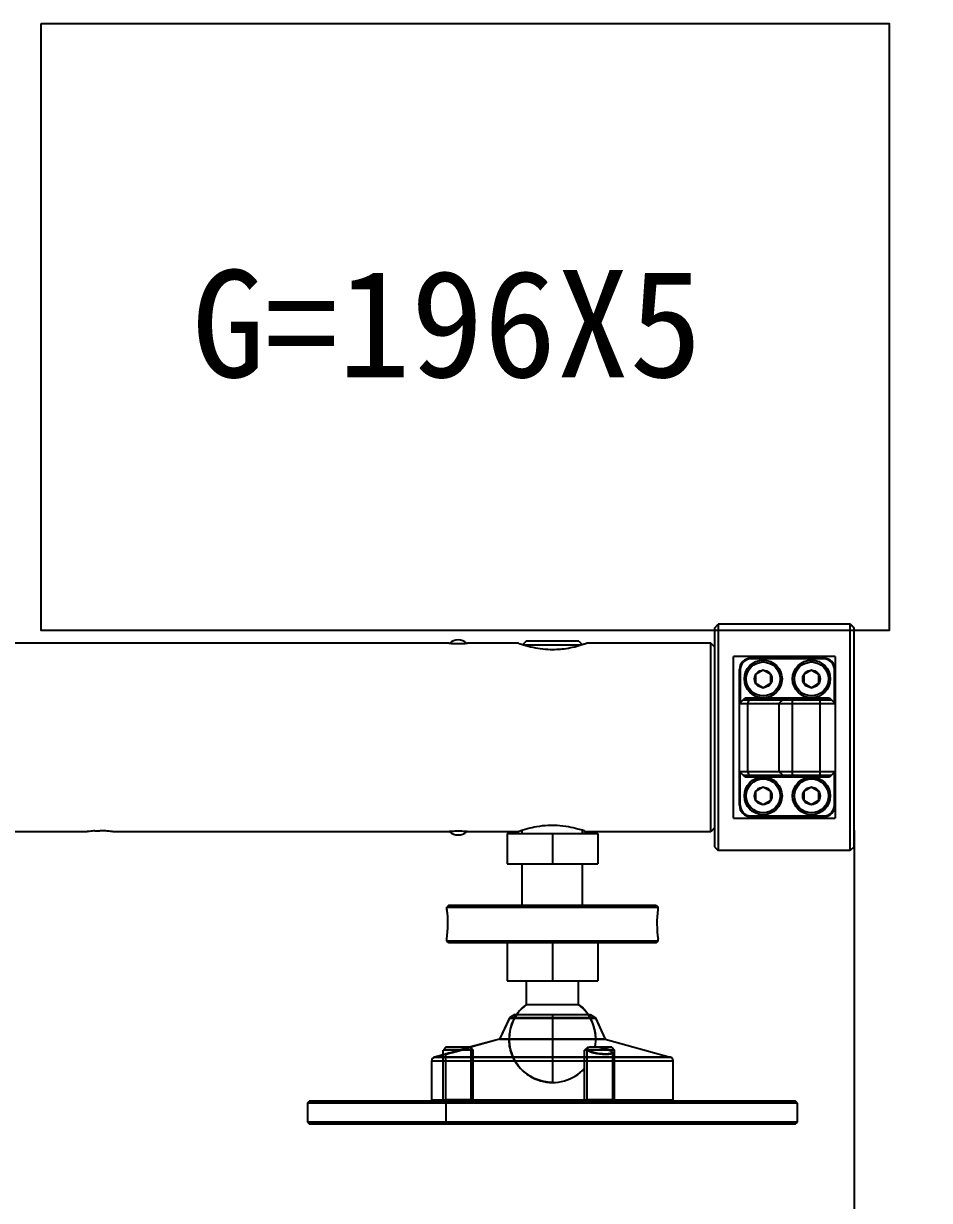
# Model space of a CAD drawing. Header units: millimetres. Extents: x -73584 to -37571, y -61249 to -50748.
# Drawn here: x -47664 to -47423.7, y -55520.9 to -55208.9 of the extents above; entities that cross this region are included whole.
import ezdxf

# ---------------------------------------------------------------- set-up
doc = ezdxf.new("R2010")
doc.units = ezdxf.units.MM
doc.header["$LTSCALE"] = 200
doc.header["$PDSIZE"] = -1
doc.layers.add('DIM', color=3, linetype='Continuous')
doc.styles.get("Standard").update_dxf_attribs({"font": ''})
doc.styles.add('TSSD_Dimension', font='tssdeng.shx', dxfattribs={"width": 0.7, "bigfont": 'hztxt.shx'})
doc.styles.get('Standard').set_extended_font_data('NSimSun')
doc.dimstyles.new('TSSD_20_20', dxfattribs={"dimtxt": 60, "dimasz": 20, "dimexe": 20, "dimexo": 50, "dimgap": 20, "dimtad": 1, "dimdec": 0, "dimzin": 0, "dimdsep": 46, "dimtxsty": 'TSSD_Dimension', "dimblk": 'ARCHTICK', "dimcen": 0, "dimdle": 20, "dimclrt": 7, "dimadec": 0, "dimazin": 0, "dimtfac": 1, "dimtdec": 0, "dimtix": 1, "dimtmove": 2, "dimatfit": 3, "dimfxl": 1, "dimtolj": 1, "dimtzin": 0, "dimarcsym": 0})

# ---------------------------------------------------------------- blocks, each defined once
blk = doc.blocks.new('_ArchTick')
at = {"color": 0, "linetype": 'ByBlock'}
blk.add_lwpolyline([(-0.707, -0.707, 0.5, 0.5, 0), (0.707, 0.707, 0.5, 0.5, 0)], format="xyseb", dxfattribs=at)
blk = doc.blocks.new('*D695')
at = {"layer": 'Defpoints', "color": 0, "transparency": 16777216}
for p in [(-48319.7, -55360.21), (-47443.71, -55372.75), (-47443.71, -55715.2)]:
    blk.add_point(p, dxfattribs=at)
at = {"layer": 'DIM', "color": 0, "lineweight": -2, "transparency": 16777216}
for p, q in [((-48319.7, -55410.21), (-48319.7, -55735.2)), ((-47443.71, -55422.75), (-47443.71, -55735.2)), ((-48339.7, -55715.2), (-47423.71, -55715.2))]:
    blk.add_line(p, q, dxfattribs=at)
at = {"layer": 'DIM', "color": 0, "lineweight": -2, "transparency": 16777216, "xscale": 20, "yscale": 20, "zscale": 20, "rotation": 180}
blk.add_blockref('_ArchTick', (-48319.7, -55715.2), dxfattribs=at)
at = {"layer": 'DIM', "color": 0, "lineweight": -2, "transparency": 16777216, "xscale": 20, "yscale": 20, "zscale": 20}
blk.add_blockref('_ArchTick', (-47443.71, -55715.2), dxfattribs=at)
at = {"layer": 'DIM', "color": 7, "transparency": 16777216, "insert": (-47881.7, -55664.04), "char_height": 60, "attachment_point": 5, "style": 'TSSD_Dimension'}
blk.add_mtext('\\A1;876 [2\'-10 1/2"]', dxfattribs=at)

msp = doc.modelspace()

# ---------------------------------------------------------------- linework, layer by layer
at = {"color": 7, "linetype": 'Continuous'}
for p, q in [((-47480.71, -55369.158), (-47479.71, -55368.158)), ((-47480.71, -55369.158), (-47480.71, -55427.158)), ((-47444.71, -55368.158), (-47479.71, -55368.158)), ((-47479.71, -55368.158), (-47479.71, -55428.158)), ((-47444.71, -55368.127), (-47473.284, -55368.127)), ((-47444.71, -55428.158), (-47444.71, -55368.127)), ((-47443.71, -55369.158), (-47444.71, -55368.158)), ((-47443.71, -55369.127), (-47444.694, -55368.142)), ((-47443.71, -55427.158), (-47443.71, -55369.127)), ((-47551.21, -55373.158), (-48126.21, -55373.158)), ((-47551.211, -55373.158), (-47551.194, -55373.16)), ((-47551.194, -55373.16), (-47551.055, -55373.173)), ((-47546.355, -55373.172), (-47546.213, -55373.159)), ((-47546.214, -55373.159), (-47546.21, -55373.158)), ((-47546.213, -55373.159), (-47546.208, -55373.158)), ((-47532.711, -55373.158), (-47546.209, -55373.158)), ((-47532.712, -55373.158), (-47532.691, -55373.165)), ((-47530.71, -55372.658), (-47531.586, -55373.535)), ((-47516.228, -55373.658), (-47531.183, -55373.658)), ((-47516.71, -55372.658), (-47530.71, -55372.658)), ((-47516.71, -55372.658), (-47515.835, -55373.534)), ((-47481.71, -55373.158), (-47514.71, -55373.158)), ((-47480.71, -55374.158), (-47481.71, -55373.158)), ((-47481.71, -55423.158), (-47481.71, -55373.158)), ((-47448.71, -55376.734), (-47475.71, -55376.734)), ((-47475.71, -55419.583), (-47475.71, -55376.734)), ((-47448.71, -55376.734), (-47448.71, -55419.583)), ((-47473.91, -55380.158), (-47474.11, -55380.158)), ((-47474.11, -55416.158), (-47474.11, -55380.158)), ((-47473.91, -55380.158), (-47473.91, -55388.958)), ((-47451.71, -55377.158), (-47471.11, -55377.158)), ((-47471.11, -55377.158), (-47471.11, -55377.358)), ((-47451.71, -55377.358), (-47471.11, -55377.358)), ((-47451.71, -55377.358), (-47451.71, -55377.158)), ((-47448.71, -55380.158), (-47448.91, -55380.158)), ((-47448.91, -55388.958), (-47448.91, -55380.158)), ((-47467.81, -55380.349), (-47469.81, -55381.504)), ((-47469.81, -55381.504), (-47469.81, -55383.813)), ((-47465.81, -55381.504), (-47467.81, -55380.349)), ((-47465.81, -55383.813), (-47465.81, -55381.504)), ((-47455.01, -55380.349), (-47457.01, -55381.504)), ((-47457.01, -55381.504), (-47457.01, -55383.813)), ((-47453.01, -55381.504), (-47455.01, -55380.349)), ((-47453.01, -55383.813), (-47453.01, -55381.504)), ((-47469.81, -55383.813), (-47467.81, -55384.968)), ((-47467.81, -55384.968), (-47465.81, -55383.813)), ((-47457.01, -55383.813), (-47455.01, -55384.968)), ((-47455.01, -55384.968), (-47453.01, -55383.813)), ((-47474.11, -55389.158), (-47472.61, -55387.658)), ((-47474.11, -55389.158), (-47448.71, -55389.158)), ((-47473.11, -55388.158), (-47449.71, -55388.158)), ((-47472.61, -55387.658), (-47450.21, -55387.658)), ((-47471.661, -55388.158), (-47471.937, -55389.158)), ((-47471.937, -55389.158), (-47471.937, -55407.158)), ((-47462.621, -55388.158), (-47463.621, -55389.158)), ((-47463.621, -55389.158), (-47463.621, -55407.158)), ((-47460.121, -55388.158), (-47460.121, -55408.158)), ((-47452.71, -55408.158), (-47452.71, -55388.158)), ((-47450.21, -55387.658), (-47448.71, -55389.158)), ((-47474.11, -55407.158), (-47448.71, -55407.158)), ((-47472.61, -55408.658), (-47474.11, -55407.158)), ((-47473.91, -55416.158), (-47473.91, -55407.358)), ((-47473.11, -55408.158), (-47449.71, -55408.158)), ((-47471.937, -55407.158), (-47471.661, -55408.158)), ((-47462.621, -55408.158), (-47463.621, -55407.158)), ((-47448.71, -55407.158), (-47450.21, -55408.658)), ((-47448.91, -55416.158), (-47448.91, -55407.358)), ((-47450.21, -55408.658), (-47472.61, -55408.658)), ((-47467.81, -55411.349), (-47469.81, -55412.504)), ((-47465.81, -55412.504), (-47467.81, -55411.349)), ((-47455.01, -55411.349), (-47457.01, -55412.504)), ((-47453.01, -55412.504), (-47455.01, -55411.349)), ((-47469.81, -55412.504), (-47469.81, -55414.813)), ((-47465.81, -55414.813), (-47465.81, -55412.504)), ((-47457.01, -55412.504), (-47457.01, -55414.813)), ((-47453.01, -55414.813), (-47453.01, -55412.504)), ((-47474.11, -55416.158), (-47473.91, -55416.158)), ((-47469.81, -55414.813), (-47467.81, -55415.968)), ((-47467.81, -55415.968), (-47465.81, -55414.813)), ((-47457.01, -55414.813), (-47455.01, -55415.968)), ((-47455.01, -55415.968), (-47453.01, -55414.813)), ((-47448.91, -55416.158), (-47448.71, -55416.158)), ((-47475.71, -55419.583), (-47448.71, -55419.583)), ((-47471.11, -55418.958), (-47451.71, -55418.958)), ((-47471.11, -55418.958), (-47471.11, -55419.158)), ((-47471.11, -55419.158), (-47451.71, -55419.158)), ((-47451.71, -55419.158), (-47451.71, -55418.958)), ((-47647.21, -55423.158), (-48062.71, -55423.158)), ((-47647.21, -55423.158), (-47647.118, -55423.146)), ((-47640.21, -55423.158), (-47640.456, -55423.125)), ((-47551.21, -55423.158), (-47640.21, -55423.158)), ((-47551.066, -55423.145), (-47551.21, -55423.158)), ((-47546.21, -55423.158), (-47546.367, -55423.144)), ((-47532.71, -55423.158), (-47546.21, -55423.158)), ((-47535.71, -55423.627), (-47531.71, -55423.627)), ((-47535.71, -55423.627), (-47535.71, -55431.658)), ((-47535.71, -55423.658), (-47511.71, -55423.658)), ((-47532.704, -55423.156), (-47532.71, -55423.158)), ((-47531.71, -55423.658), (-47531.71, -55422.824)), ((-47523.71, -55423.658), (-47523.71, -55431.658)), ((-47515.71, -55423.658), (-47515.71, -55422.823)), ((-47511.71, -55423.627), (-47515.71, -55423.627)), ((-47481.71, -55423.158), (-47514.71, -55423.158)), ((-47511.71, -55423.627), (-47511.71, -55431.658)), ((-47480.71, -55422.158), (-47481.71, -55423.158)), ((-47480.71, -55427.158), (-47479.71, -55428.158)), ((-47444.71, -55428.158), (-47479.71, -55428.158)), ((-47443.71, -55427.158), (-47444.71, -55428.158)), ((-47535.71, -55431.658), (-47511.71, -55431.658)), ((-47531.71, -55442.658), (-47531.71, -55431.658)), ((-47515.71, -55442.658), (-47515.71, -55431.658)), ((-47551.21, -55442.627), (-47551.71, -55443.127)), ((-47551.21, -55442.658), (-47551.71, -55443.158)), ((-47551.71, -55443.127), (-47551.678, -55443.127)), ((-47551.71, -55443.658), (-47551.71, -55443.127)), ((-47551.71, -55443.158), (-47495.71, -55443.158)), ((-47551.71, -55443.658), (-47551.698, -55443.745)), ((-47551.21, -55442.627), (-47531.71, -55442.627)), ((-47551.21, -55442.658), (-47496.21, -55442.658)), ((-47515.71, -55442.627), (-47496.21, -55442.627)), ((-47496.21, -55442.627), (-47495.71, -55443.127)), ((-47496.21, -55442.658), (-47495.71, -55443.158)), ((-47495.775, -55443.127), (-47495.71, -55443.127)), ((-47495.723, -55443.75), (-47495.71, -55443.658)), ((-47495.71, -55443.658), (-47495.71, -55443.127))]:
    msp.add_line(p, q, dxfattribs=at)
at = {"linetype": 'Continuous'}
for p, q in [((-47551.71, -55452.158), (-47551.71, -55451.658)), ((-47495.71, -55452.158), (-47495.71, -55451.658)), ((-47495.71, -55452.158), (-47551.71, -55452.158)), ((-47551.21, -55452.658), (-47551.71, -55452.158)), ((-47496.21, -55452.658), (-47551.21, -55452.658)), ((-47535.71, -55452.658), (-47535.71, -55462.658)), ((-47523.71, -55452.658), (-47523.71, -55462.658)), ((-47511.71, -55452.658), (-47511.71, -55462.658)), ((-47496.21, -55452.658), (-47495.71, -55452.158)), ((-47535.71, -55462.658), (-47511.71, -55462.658)), ((-47530.61, -55468.958), (-47530.61, -55462.658)), ((-47516.81, -55468.958), (-47516.81, -55462.658)), ((-47530.61, -55468.958), (-47516.81, -55468.958)), ((-47535.129, -55472.535), (-47537.71, -55478.127)), ((-47535.129, -55472.566), (-47537.71, -55478.158)), ((-47533.71, -55471.627), (-47535.129, -55472.535)), ((-47533.71, -55471.658), (-47535.129, -55472.566)), ((-47512.291, -55472.535), (-47535.129, -55472.535)), ((-47535.129, -55472.566), (-47512.291, -55472.566)), ((-47533.71, -55471.627), (-47523.71, -55471.627)), ((-47533.71, -55471.658), (-47523.71, -55471.658)), ((-47523.71, -55471.627), (-47514.223, -55471.627)), ((-47523.71, -55471.627), (-47523.71, -55478.158)), ((-47523.71, -55471.658), (-47514.223, -55471.658)), ((-47514.223, -55471.627), (-47513.71, -55471.627)), ((-47514.223, -55471.658), (-47513.71, -55471.658)), ((-47513.71, -55471.627), (-47512.291, -55472.535)), ((-47513.71, -55471.658), (-47512.291, -55472.566)), ((-47512.291, -55472.535), (-47509.71, -55478.127)), ((-47512.291, -55472.566), (-47509.71, -55478.158)), ((-47512.288, -55476.787), (-47512.286, -55476.807)), ((-47537.71, -55478.127), (-47545.31, -55480.238)), ((-47537.71, -55478.158), (-47545.31, -55480.269)), ((-47509.71, -55478.127), (-47537.71, -55478.127)), ((-47537.71, -55478.158), (-47509.71, -55478.158)), ((-47523.71, -55478.127), (-47523.71, -55489.658)), ((-47509.71, -55478.127), (-47492.442, -55482.923)), ((-47509.71, -55478.158), (-47492.442, -55482.955)), ((-47552.11, -55482.127), (-47554.978, -55482.923)), ((-47552.11, -55482.158), (-47554.978, -55482.955)), ((-47492.442, -55482.923), (-47554.978, -55482.923)), ((-47554.978, -55482.955), (-47492.442, -55482.955)), ((-47551.943, -55480.327), (-47552.71, -55481.093)), ((-47551.943, -55480.358), (-47552.71, -55481.125)), ((-47552.678, -55481.093), (-47552.71, -55481.093)), ((-47552.71, -55494.658), (-47552.71, -55481.093)), ((-47544.71, -55481.125), (-47552.71, -55481.125)), ((-47552.11, -55482.127), (-47552.11, -55494.158)), ((-47545.477, -55480.327), (-47551.943, -55480.327)), ((-47545.477, -55480.358), (-47551.943, -55480.358)), ((-47545.477, -55480.327), (-47544.71, -55481.093)), ((-47545.477, -55480.358), (-47544.71, -55481.125)), ((-47545.31, -55480.238), (-47545.31, -55494.158)), ((-47544.71, -55481.093), (-47544.742, -55481.093)), ((-47544.71, -55494.658), (-47544.71, -55481.093)), ((-47514.443, -55480.358), (-47515.21, -55481.125)), ((-47507.21, -55481.125), (-47515.21, -55481.125)), ((-47515.21, -55494.658), (-47515.21, -55481.125)), ((-47514.61, -55480.761), (-47514.61, -55494.158)), ((-47507.977, -55480.358), (-47514.443, -55480.358)), ((-47507.977, -55480.327), (-47512.431, -55480.327)), ((-47507.977, -55480.327), (-47507.21, -55481.093)), ((-47507.977, -55480.358), (-47507.21, -55481.125)), ((-47507.81, -55481.699), (-47507.81, -55494.158)), ((-47507.21, -55481.093), (-47507.242, -55481.093)), ((-47507.21, -55494.658), (-47507.21, -55481.093)), ((-47555.71, -55483.887), (-47491.71, -55483.887)), ((-47555.71, -55494.358), (-47555.71, -55483.887)), ((-47555.71, -55483.918), (-47491.71, -55483.918)), ((-47491.71, -55494.358), (-47491.71, -55483.887)), ((-47588.71, -55495.127), (-47588.21, -55494.627)), ((-47588.71, -55495.158), (-47588.21, -55494.658)), ((-47588.678, -55495.127), (-47588.71, -55495.127)), ((-47588.71, -55495.127), (-47588.71, -55500.158)), ((-47458.71, -55495.158), (-47588.71, -55495.158)), ((-47552.71, -55494.627), (-47588.21, -55494.627)), ((-47459.21, -55494.658), (-47588.21, -55494.658)), ((-47491.71, -55494.327), (-47555.71, -55494.327)), ((-47555.71, -55494.358), (-47491.71, -55494.358)), ((-47544.71, -55494.627), (-47552.71, -55494.627)), ((-47552.11, -55494.127), (-47552.61, -55494.627)), ((-47552.11, -55494.158), (-47552.61, -55494.658)), ((-47552.11, -55494.127), (-47545.31, -55494.127)), ((-47552.11, -55494.158), (-47545.31, -55494.158)), ((-47551.922, -55500.158), (-47551.922, -55495.158)), ((-47545.31, -55494.127), (-47544.81, -55494.627)), ((-47545.31, -55494.158), (-47544.81, -55494.658)), ((-47515.21, -55494.627), (-47544.71, -55494.627)), ((-47507.21, -55494.627), (-47515.21, -55494.627)), ((-47514.61, -55494.127), (-47515.11, -55494.627)), ((-47514.61, -55494.158), (-47515.11, -55494.658)), ((-47514.61, -55494.127), (-47507.81, -55494.127)), ((-47514.61, -55494.158), (-47507.81, -55494.158)), ((-47507.81, -55494.127), (-47507.31, -55494.627)), ((-47507.81, -55494.158), (-47507.31, -55494.658)), ((-47459.21, -55494.627), (-47507.21, -55494.627)), ((-47458.71, -55495.127), (-47459.21, -55494.627)), ((-47458.71, -55495.158), (-47459.21, -55494.658)), ((-47458.71, -55495.127), (-47458.742, -55495.127)), ((-47458.71, -55500.158), (-47458.71, -55495.127)), ((-47458.71, -55500.158), (-47588.71, -55500.158)), ((-47588.71, -55500.158), (-47588.21, -55500.658)), ((-47588.21, -55500.658), (-47459.211, -55500.658)), ((-47551.661, -55500.658), (-47551.925, -55500.158)), ((-47459.21, -55500.658), (-47458.71, -55500.158))]:
    msp.add_line(p, q, dxfattribs=at)
at = {"color": 7, "linetype": 'Continuous'}
for centre, radius in [((-47467.81, -55382.658), 5), ((-47467.81, -55382.658), 4.5), ((-47455.01, -55382.658), 5), ((-47455.01, -55382.658), 4.5), ((-47467.81, -55382.658), 2.309), ((-47455.01, -55382.658), 2.309), ((-47467.81, -55413.658), 5), ((-47467.81, -55413.658), 4.5), ((-47467.81, -55413.658), 2.309), ((-47455.01, -55413.658), 5), ((-47455.01, -55413.658), 4.5), ((-47455.01, -55413.658), 2.309)]:
    msp.add_circle(centre, radius, dxfattribs=at)
for centre, radius, start, end in [((-47548.605, -55346.63), 26.656, 264.72524, 265.8893), ((-47548.71, -55375.95), 3.633, 49.95346, 130.04672), ((-47548.693, -55347.835), 25.447, 265.89438, 267.71602), ((-47548.71, -55348.135), 25.147, 267.72682, 272.10749), ((-47548.723, -55347.882), 25.4, 272.11606, 273.97895), ((-47548.85, -55346.186), 27.101, 273.99825, 275.28215), ((-47523.713, -55351.363), 23.465, 266.96119, 272.93477), ((-47471.11, -55380.158), 3, 90, 180), ((-47471.11, -55380.158), 2.8, 90, 180), ((-47451.71, -55380.158), 3, 0, 90), ((-47451.71, -55380.158), 2.8, 0, 90), ((-47471.11, -55416.158), 3, 180, 270), ((-47471.11, -55416.158), 2.8, 180, 270), ((-47451.71, -55416.158), 3, 270, 0), ((-47451.71, -55416.158), 2.8, 270, 0), ((-47643.853, -55447.138), 24.213, 97.56136, 97.74857), ((-47643.617, -55448.881), 25.973, 95.66213, 97.57116), ((-47643.658, -55448.316), 25.406, 93.79521, 95.69722), ((-47643.944, -55444.209), 21.289, 93.06579, 93.75804), ((-47643.713, -55447.899), 24.986, 87.01829, 90.06021), ((-47643.733, -55448.142), 25.23, 84.37291, 87.00182), ((-47643.772, -55448.642), 25.731, 82.87193, 84.39496), ((-47644.057, -55450.921), 28.028, 82.61715, 82.87177), ((-47548.618, -55449.522), 26.49, 93.97452, 95.30263), ((-47548.71, -55420.367), 3.633, 229.95434, 310.04671), ((-47548.697, -55448.424), 25.39, 92.11709, 93.96819), ((-47548.71, -55448.195), 25.16, 87.70793, 92.10671), ((-47548.727, -55448.468), 25.434, 85.88206, 87.69439), ((-47548.794, -55449.431), 26.399, 84.72506, 85.88645), ((-47523.708, -55444.955), 23.467, 86.98349, 92.95455)]:
    msp.add_arc(centre, radius, start, end, dxfattribs=at)
at = {"linetype": 'Continuous'}
for centre, radius, start, end in [((-47579.557, -55447.659), 28.132, 351.82692, 7.99674), ((-47467.814, -55447.659), 28.181, 172.02795, 188.15914), ((-47523.71, -55478.127), 11.5, 126.96849, 180.08754), ((-47523.71, -55478.158), 11.5, 126.8699, 317.81643), ((-47523.71, -55478.158), 11.5, 348.9432, 53.13006), ((-47523.71, -55478.127), 11.5, 359.84183, 53.03495), ((-47523.717, -55478.135), 11.511, 48.55405, 51.13526), ((-47523.718, -55478.168), 11.512, 46.93879, 51.13488), ((-47523.714, -55478.131), 11.506, 46.93803, 48.55411), ((-47523.703, -55478.12), 11.491, 43.16419, 46.93751), ((-47523.703, -55478.152), 11.491, 43.16419, 46.93751), ((-47523.713, -55478.129), 11.504, 41.87254, 43.1634), ((-47523.723, -55478.169), 11.517, 37.38551, 43.16151), ((-47523.722, -55478.136), 11.515, 39.09352, 41.87234), ((-47523.717, -55478.132), 11.509, 37.38404, 39.0935), ((-47523.7, -55478.12), 11.488, 34.10009, 37.38404), ((-47523.7, -55478.151), 11.488, 34.10009, 37.38404), ((-47523.705, -55478.123), 11.493, 33.25922, 34.09916), ((-47523.724, -55478.167), 11.516, 27.41739, 34.09586), ((-47523.72, -55478.132), 11.511, 30.01121, 33.25859), ((-47523.718, -55478.131), 11.51, 27.41551, 30.01135), ((-47523.697, -55478.121), 11.486, 25.0453, 27.41541), ((-47523.697, -55478.152), 11.486, 25.0453, 27.41541), ((-47523.695, -55478.119), 11.483, 24.50574, 25.04468), ((-47523.729, -55478.165), 11.52, 15.95812, 25.03768), ((-47523.728, -55478.133), 11.519, 16.1912, 24.50066), ((-47523.69, -55478.121), 11.479, 15.95086, 16.18536), ((-47523.694, -55478.122), 11.483, 14.02277, 15.95046), ((-47523.694, -55478.154), 11.483, 14.02277, 15.95046), ((-47523.728, -55478.162), 11.518, 6.59254, 14.01962), ((-47523.726, -55478.129), 11.516, 6.6924, 12.91948), ((-47523.717, -55478.127), 11.507, 0.00272, 6.58266), ((-47523.717, -55478.158), 11.507, 0.00272, 6.58266), ((-47554.71, -55483.887), 1, 105.52411, 180), ((-47554.71, -55483.918), 1, 105.52411, 180), ((-47492.71, -55483.887), 1, 0, 74.47589), ((-47492.71, -55483.918), 1, 0, 74.47589), ((-47555.41, -55494.327), 0.3, 180, 270), ((-47555.41, -55494.358), 0.3, 180, 270), ((-47492.01, -55494.327), 0.3, 270, 360), ((-47492.01, -55494.358), 0.3, 270, 360)]:
    msp.add_arc(centre, radius, start, end, dxfattribs=at)
at = {"color": 7, "linetype": 'Continuous'}
for points, knots in [([(-47532.691, -55373.165), (-47532.644, -55373.182), (-47532.202, -55373.337), (-47531.758, -55373.485), (-47531.359, -55373.609)], [0, 0, 0, 0, 0.1069388, 1, 1, 1, 1]), ([(-47531.359, -55373.609), (-47530.958, -55373.734), (-47528.872, -55374.338), (-47526.708, -55374.702), (-47524.956, -55374.796)], [0, 0, 0, 0, 0.1929997, 1, 1, 1, 1]), ([(-47522.511, -55374.798), (-47521.879, -55374.765), (-47519.73, -55374.568), (-47517.616, -55374.086), (-47516.161, -55373.64)], [0, 0, 0, 0, 0.2938706, 1, 1, 1, 1]), ([(-47516.161, -55373.64), (-47515.958, -55373.578), (-47515.472, -55373.426), (-47514.993, -55373.252), (-47514.711, -55373.159)], [0, 0, 0, 0, 0.4154514, 1, 1, 1, 1]), ([(-47524.917, -55421.519), (-47525.92, -55421.571), (-47528.57, -55421.875), (-47531.14, -55422.613), (-47532.704, -55423.156)], [0, 0, 0, 0, 0.3775016, 1, 1, 1, 1]), ([(-47514.71, -55423.158), (-47514.915, -55423.174), (-47515.624, -55422.722), (-47517.203, -55422.415), (-47519.579, -55421.772), (-47521.45, -55421.575), (-47522.473, -55421.521)], [0, 0, 0, 0, 0.0774378, 0.2933129, 0.613856, 1, 1, 1, 1])]:
    msp.add_open_spline(points, degree=3, knots=knots, dxfattribs=at)
for points in [[(-47514.711, -55373.159), (-47514.71, -55373.159), (-47514.71, -55373.159), (-47514.709, -55373.158)], [(-47514.711, -55373.159), (-47514.711, -55373.159), (-47514.71, -55373.159), (-47514.71, -55373.158)], [(-47645.083, -55422.95), (-47644.635, -55422.926), (-47644.187, -55422.916), (-47643.739, -55422.913)]]:
    msp.add_open_spline(points, degree=3, dxfattribs=at)
at = {"linetype": 'Continuous'}
for points, knots in [([(-47523.71, -55489.627), (-47524.457, -55489.627), (-47525.939, -55489.482), (-47528.047, -55488.851), (-47529.968, -55487.854), (-47531.643, -55486.542), (-47533.061, -55484.933), (-47534.154, -55483.099), (-47534.901, -55481.055), (-47535.177, -55479.376), (-47535.21, -55478.383), (-47535.21, -55478.126)], [0, 0, 0, 0, 0.1242297, 0.2457328, 0.363899, 0.48221, 0.597477, 0.7186409, 0.8352142, 0.9572959, 1, 1, 1, 1]), ([(-47523.71, -55489.658), (-47524.457, -55489.658), (-47525.939, -55489.514), (-47528.047, -55488.883), (-47529.968, -55487.885), (-47531.643, -55486.573), (-47533.061, -55484.965), (-47534.154, -55483.13), (-47534.901, -55481.087), (-47535.177, -55479.408), (-47535.21, -55478.415), (-47535.21, -55478.158)], [0, 0, 0, 0, 0.1242297, 0.2457328, 0.363899, 0.48221, 0.597477, 0.7186409, 0.8352142, 0.9572959, 1, 1, 1, 1]), ([(-47548.71, -55481.246), (-47548.997, -55481.325), (-47549.543, -55481.473), (-47550.319, -55481.676), (-47550.962, -55481.841), (-47551.522, -55481.981), (-47551.794, -55482.049), (-47552.187, -55482.145), (-47551.786, -55482.047), (-47551.517, -55481.98), (-47550.957, -55481.84), (-47550.315, -55481.675), (-47549.54, -55481.472), (-47548.996, -55481.325), (-47548.71, -55481.246)], [0, 0, 0, 0, 0.1280681, 0.2437037, 0.3421964, 0.4205813, 0.4739342, 0.5, 0.5270153, 0.5807449, 0.658208, 0.7569705, 0.8725281, 1, 1, 1, 1]), ([(-47548.71, -55481.246), (-47548.997, -55481.325), (-47549.543, -55481.473), (-47550.319, -55481.676), (-47550.962, -55481.841), (-47551.522, -55481.981), (-47551.794, -55482.049), (-47552.187, -55482.145), (-47551.786, -55482.047), (-47551.517, -55481.98), (-47550.957, -55481.84), (-47550.315, -55481.675), (-47549.54, -55481.472), (-47548.996, -55481.325), (-47548.71, -55481.246)], [0, 0, 0, 0, 0.1280681, 0.2437037, 0.3421964, 0.4205813, 0.4739342, 0.5, 0.5270153, 0.5807449, 0.658208, 0.7569705, 0.8725281, 1, 1, 1, 1]), ([(-47548.71, -55481.278), (-47548.997, -55481.357), (-47549.543, -55481.505), (-47550.319, -55481.708), (-47550.962, -55481.873), (-47551.522, -55482.013), (-47551.794, -55482.081), (-47552.187, -55482.177), (-47551.786, -55482.079), (-47551.517, -55482.012), (-47550.957, -55481.872), (-47550.315, -55481.707), (-47549.54, -55481.504), (-47548.996, -55481.357), (-47548.71, -55481.278)], [0, 0, 0, 0, 0.1280681, 0.2437037, 0.3421964, 0.4205813, 0.4739342, 0.5, 0.5270153, 0.5807449, 0.658208, 0.7569705, 0.8725281, 1, 1, 1, 1]), ([(-47548.71, -55481.278), (-47548.997, -55481.357), (-47549.543, -55481.505), (-47550.319, -55481.708), (-47550.962, -55481.873), (-47551.522, -55482.013), (-47551.794, -55482.081), (-47552.187, -55482.177), (-47551.786, -55482.079), (-47551.517, -55482.012), (-47550.957, -55481.872), (-47550.315, -55481.707), (-47549.54, -55481.504), (-47548.996, -55481.357), (-47548.71, -55481.278)], [0, 0, 0, 0, 0.1280681, 0.2437037, 0.3421964, 0.4205813, 0.4739342, 0.5, 0.5270153, 0.5807449, 0.658208, 0.7569705, 0.8725281, 1, 1, 1, 1]), ([(-47548.71, -55481.246), (-47548.572, -55481.208), (-47548.297, -55481.132), (-47547.889, -55481.017), (-47547.495, -55480.904), (-47547.124, -55480.795), (-47546.784, -55480.694), (-47546.479, -55480.603), (-47546.21, -55480.52), (-47545.981, -55480.45), (-47545.727, -55480.37), (-47545.565, -55480.319), (-47545.217, -55480.208), (-47545.565, -55480.319), (-47545.728, -55480.371), (-47545.981, -55480.45), (-47546.21, -55480.521), (-47546.48, -55480.603), (-47546.784, -55480.694), (-47547.124, -55480.795), (-47547.495, -55480.904), (-47547.889, -55481.017), (-47548.297, -55481.132), (-47548.572, -55481.208), (-47548.71, -55481.246)], [0, 0, 0, 0, 0.0606176, 0.1208232, 0.1791031, 0.2339333, 0.2842359, 0.3291391, 0.3686376, 0.4029256, 0.4321791, 0.4752707, 0.5, 0.5247764, 0.5678828, 0.5971117, 0.631418, 0.6708926, 0.7157624, 0.7660576, 0.8209115, 0.8791747, 0.9394004, 1, 1, 1, 1]), ([(-47548.71, -55481.246), (-47548.572, -55481.208), (-47548.297, -55481.132), (-47547.889, -55481.017), (-47547.495, -55480.904), (-47547.124, -55480.795), (-47546.784, -55480.694), (-47546.479, -55480.603), (-47546.21, -55480.52), (-47545.981, -55480.45), (-47545.727, -55480.37), (-47545.565, -55480.319), (-47545.217, -55480.208), (-47545.565, -55480.319), (-47545.728, -55480.371), (-47545.981, -55480.45), (-47546.21, -55480.521), (-47546.48, -55480.603), (-47546.784, -55480.694), (-47547.124, -55480.795), (-47547.495, -55480.904), (-47547.889, -55481.017), (-47548.297, -55481.132), (-47548.572, -55481.208), (-47548.71, -55481.246)], [0, 0, 0, 0, 0.0606176, 0.1208232, 0.1791031, 0.2339333, 0.2842359, 0.3291391, 0.3686376, 0.4029256, 0.4321791, 0.4752707, 0.5, 0.5247764, 0.5678828, 0.5971117, 0.631418, 0.6708926, 0.7157624, 0.7660576, 0.8209115, 0.8791747, 0.9394004, 1, 1, 1, 1]), ([(-47548.71, -55481.278), (-47548.572, -55481.24), (-47548.297, -55481.163), (-47547.889, -55481.048), (-47547.495, -55480.935), (-47547.124, -55480.827), (-47546.784, -55480.726), (-47546.479, -55480.635), (-47546.21, -55480.552), (-47545.981, -55480.481), (-47545.727, -55480.402), (-47545.565, -55480.351), (-47545.217, -55480.24), (-47545.565, -55480.351), (-47545.728, -55480.402), (-47545.981, -55480.482), (-47546.21, -55480.552), (-47546.48, -55480.635), (-47546.784, -55480.726), (-47547.124, -55480.827), (-47547.495, -55480.935), (-47547.889, -55481.048), (-47548.297, -55481.163), (-47548.572, -55481.24), (-47548.71, -55481.278)], [0, 0, 0, 0, 0.0606176, 0.1208232, 0.1791031, 0.2339333, 0.2842359, 0.3291391, 0.3686376, 0.4029256, 0.4321791, 0.4752707, 0.5, 0.5247764, 0.5678828, 0.5971117, 0.631418, 0.6708926, 0.7157624, 0.7660576, 0.8209115, 0.8791747, 0.9394004, 1, 1, 1, 1]), ([(-47548.71, -55481.278), (-47548.572, -55481.24), (-47548.297, -55481.163), (-47547.889, -55481.048), (-47547.495, -55480.935), (-47547.124, -55480.827), (-47546.784, -55480.726), (-47546.479, -55480.635), (-47546.21, -55480.552), (-47545.981, -55480.481), (-47545.727, -55480.402), (-47545.565, -55480.351), (-47545.217, -55480.24), (-47545.565, -55480.351), (-47545.728, -55480.402), (-47545.981, -55480.482), (-47546.21, -55480.552), (-47546.48, -55480.635), (-47546.784, -55480.726), (-47547.124, -55480.827), (-47547.495, -55480.935), (-47547.889, -55481.048), (-47548.297, -55481.163), (-47548.572, -55481.24), (-47548.71, -55481.278)], [0, 0, 0, 0, 0.0606176, 0.1208232, 0.1791031, 0.2339333, 0.2842359, 0.3291391, 0.3686376, 0.4029256, 0.4321791, 0.4752707, 0.5, 0.5247764, 0.5678828, 0.5971117, 0.631418, 0.6708926, 0.7157624, 0.7660576, 0.8209115, 0.8791747, 0.9394004, 1, 1, 1, 1]), ([(-47511.21, -55482.014), (-47511.472, -55481.982), (-47511.995, -55481.904), (-47512.743, -55481.75), (-47513.412, -55481.564), (-47513.957, -55481.359), (-47514.342, -55481.144), (-47514.588, -55480.933), (-47514.63, -55480.669), (-47514.429, -55480.481), (-47514.13, -55480.364), (-47513.708, -55480.277), (-47513.184, -55480.234), (-47512.574, -55480.237), (-47511.906, -55480.285), (-47511.447, -55480.345), (-47511.21, -55480.382)], [0, 0, 0, 0, 0.1081058, 0.2162947, 0.3123489, 0.3922052, 0.4534211, 0.493239, 0.5204947, 0.5505945, 0.5955386, 0.652936, 0.7257888, 0.8106259, 0.9020129, 1, 1, 1, 1]), ([(-47511.21, -55480.414), (-47511.448, -55480.377), (-47511.912, -55480.316), (-47512.583, -55480.268), (-47513.193, -55480.267), (-47513.715, -55480.31), (-47514.137, -55480.398), (-47514.434, -55480.516), (-47514.63, -55480.704), (-47514.587, -55480.962), (-47514.349, -55481.171), (-47513.977, -55481.381), (-47513.435, -55481.588), (-47512.757, -55481.779), (-47511.997, -55481.935), (-47511.469, -55482.014), (-47511.21, -55482.046)], [0, 0, 0, 0, 0.0987243, 0.191297, 0.2752828, 0.3477666, 0.4058206, 0.4502927, 0.4793503, 0.5073198, 0.5451909, 0.6052809, 0.6823383, 0.7819566, 0.8930304, 1, 1, 1, 1]), ([(-47511.21, -55480.382), (-47510.993, -55480.416), (-47510.545, -55480.498), (-47509.863, -55480.656), (-47509.218, -55480.845), (-47508.656, -55481.049), (-47508.227, -55481.261), (-47507.932, -55481.442), (-47507.718, -55481.784), (-47508.163, -55482.014), (-47508.582, -55482.077), (-47509.117, -55482.128), (-47509.735, -55482.13), (-47510.446, -55482.097), (-47510.945, -55482.047), (-47511.21, -55482.014)], [0, 0, 0, 0, 0.0908334, 0.1878667, 0.2893173, 0.3686189, 0.4352119, 0.4848719, 0.5155562, 0.5766016, 0.632366, 0.7067268, 0.7927613, 0.8895065, 1, 1, 1, 1]), ([(-47511.21, -55482.014), (-47510.953, -55482.046), (-47510.457, -55482.095), (-47509.744, -55482.131), (-47509.111, -55482.125), (-47508.582, -55482.084), (-47508.184, -55481.999), (-47507.906, -55481.902), (-47507.77, -55481.687), (-47507.924, -55481.458), (-47508.202, -55481.272), (-47508.63, -55481.061), (-47509.188, -55480.855), (-47509.841, -55480.662), (-47510.528, -55480.501), (-47510.988, -55480.417), (-47511.21, -55480.382)], [0, 0, 0, 0, 0.1065714, 0.2056027, 0.2939101, 0.3674018, 0.423475, 0.4622085, 0.486295, 0.5148583, 0.5617219, 0.6272359, 0.7094454, 0.8073125, 0.907263, 1, 1, 1, 1]), ([(-47511.21, -55480.414), (-47510.993, -55480.448), (-47510.545, -55480.53), (-47509.863, -55480.688), (-47509.218, -55480.877), (-47508.656, -55481.081), (-47508.227, -55481.293), (-47507.932, -55481.474), (-47507.718, -55481.815), (-47508.163, -55482.045), (-47508.582, -55482.109), (-47509.117, -55482.159), (-47509.735, -55482.162), (-47510.446, -55482.129), (-47510.945, -55482.079), (-47511.21, -55482.046)], [0, 0, 0, 0, 0.0908334, 0.1878667, 0.2893173, 0.3686189, 0.4352119, 0.4848719, 0.5155562, 0.5766016, 0.632366, 0.7067268, 0.7927613, 0.8895065, 1, 1, 1, 1]), ([(-47511.21, -55482.046), (-47510.953, -55482.078), (-47510.457, -55482.127), (-47509.744, -55482.163), (-47509.111, -55482.157), (-47508.582, -55482.116), (-47508.184, -55482.031), (-47507.906, -55481.933), (-47507.77, -55481.719), (-47507.924, -55481.49), (-47508.202, -55481.304), (-47508.63, -55481.092), (-47509.188, -55480.886), (-47509.841, -55480.694), (-47510.528, -55480.533), (-47510.988, -55480.449), (-47511.21, -55480.414)], [0, 0, 0, 0, 0.1065714, 0.2056027, 0.2939101, 0.3674018, 0.423475, 0.4622085, 0.486295, 0.5148583, 0.5617219, 0.6272359, 0.7094454, 0.8073125, 0.907263, 1, 1, 1, 1])]:
    msp.add_open_spline(points, degree=3, knots=knots, dxfattribs=at)
at = {"layer": 'DIM', "color": 3}
msp.add_lwpolyline([(-47659.322, -55208.864), (-47434.378, -55208.864), (-47434.378, -55369.815), (-47659.322, -55369.815)], close=True, dxfattribs=at)

# ---------------------------------------------------------------- texts
at = {"color": 7, "insert": (-47619.287, -55274.236), "char_height": 28.412, "width": 226.39001, "attachment_point": 1}
msp.add_mtext('G=196X5', dxfattribs=at)

# ---------------------------------------------------------------- dimensions: what is measured, and where the dimension line sits
at = {"layer": 'DIM'}
dim = msp.add_linear_dim(base=(-47443.71, -55715.197), p1=(-48319.696, -55360.208), p2=(-47443.71, -55372.753), dimstyle='TSSD_20_20', dxfattribs=at)
dim.commit()
dim.dimension.update_dxf_attribs({"geometry": '*D695', "text_midpoint": (-47881.703, -55664.043)})

doc.saveas('drawing.dxf')
